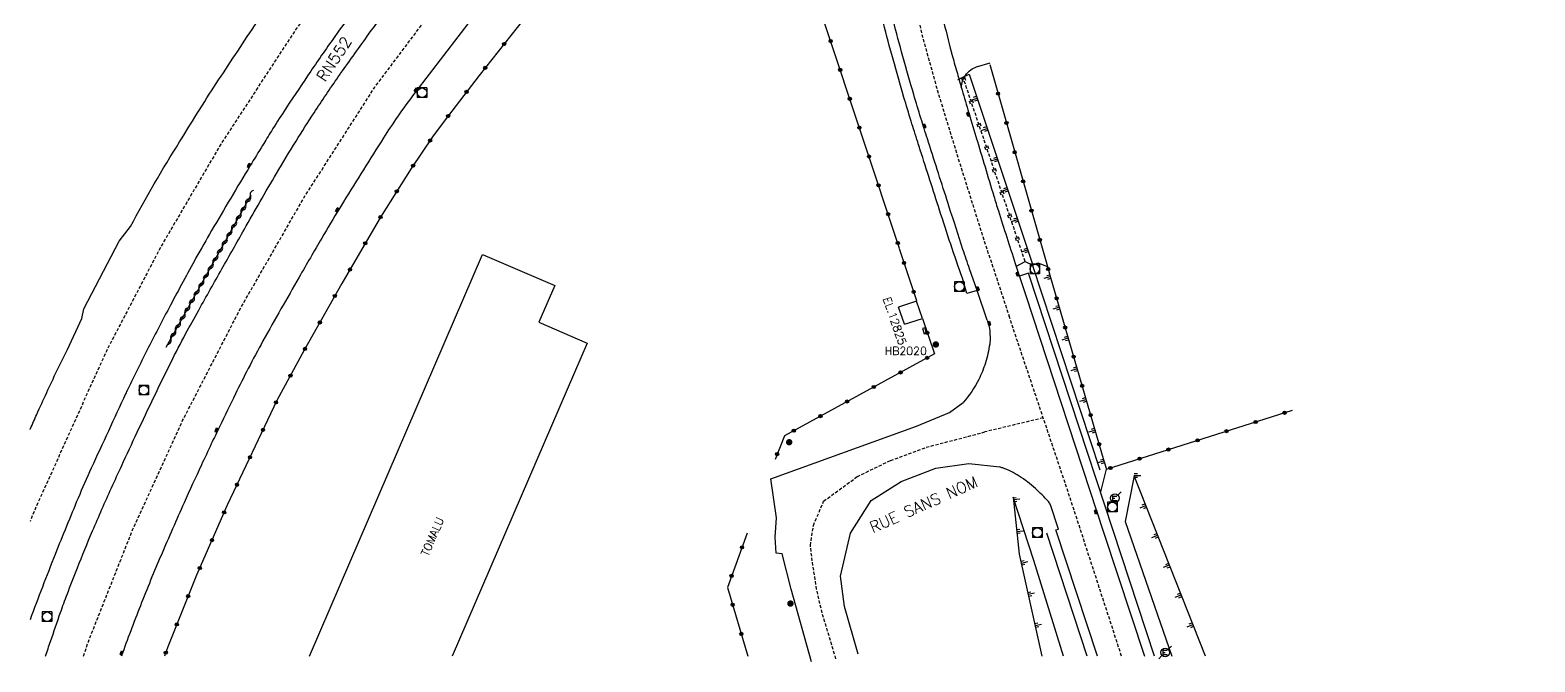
# Model space of a CAD drawing. Header units: millimetres. Extents: x 132000 to 133000, y 130999 to 132002.
# Drawn here: x 132000 to 132235, y 130999.1 to 131097.8 of the extents above; entities that cross this region are included whole.
import ezdxf
from ezdxf.enums import TextEntityAlignment as Align

# ---------------------------------------------------------------- set-up
doc = ezdxf.new("R2010")
doc.units = ezdxf.units.MM
doc.linetypes.add('DASHED', pattern=[0.75, 0.5, -0.25])
doc.layers.get('0').update_dxf_attribs({"linetype": 'CONTINUOUS'})
for name, color, linetype in [('W0001', 6, 'DASHED'), ('W0008', 7, 'CONTINUOUS'), ('W0100', 7, 'CONTINUOUS'), ('W0211', 2, 'CONTINUOUS'), ('W0220', 5, 'DASHED'), ('W0310', 3, 'CONTINUOUS'), ('W0322', 7, 'CONTINUOUS'), ('W0400', 7, 'CONTINUOUS'), ('W0420', 7, 'CONTINUOUS'), ('W0471', 7, 'CONTINUOUS'), ('W0984', 7, 'CONTINUOUS'), ('W0989', 7, 'CONTINUOUS'), ('W1473', 7, 'CONTINUOUS')]:
    doc.layers.add(name, color=color, linetype=linetype)
doc.styles.get("Standard").update_dxf_attribs({"font": 'romans.shx', "width": 0.85})

# ---------------------------------------------------------------- blocks, each defined once
blk = doc.blocks.new('t220o')
at = {"color": 0, "linetype": 'Continuous'}
for p, q in [((-0.25, 0.25), (0.25, 0.25)), ((-0.25, -0.25), (0.25, -0.25))]:
    blk.add_line(p, q, dxfattribs=at)
blk = doc.blocks.new('t322o')
at = {"color": 0, "linetype": 'Continuous'}
for radius in [0.25, 0.15]:
    blk.add_circle((0, 0), radius, dxfattribs=at)
blk = doc.blocks.new('t211o')
at = {"color": 0, "linetype": 'Continuous'}
for p, q in [((-0.29, 0.5), (-0.29, 0)), ((0, 1), (0, 0)), ((0.29, 0.5), (0.29, 0))]:
    blk.add_line(p, q, dxfattribs=at)
blk = doc.blocks.new('T471')
for p, q in [((-0.333334, 0.333334), (-0.333334, -0.333334)), ((-0.333334, 0.333334), (0.333334, 0.333334)), ((-0.333334, 0), (0, 0)), ((0.500001, 0.500001), (1.000002, 1.000002)), ((-0.500001, -0.500001), (-1.000002, -1.000002)), ((-0.333334, -0.333334), (0.333334, -0.333334))]:
    blk.add_line(p, q)
blk.add_ellipse((0, 0), major_axis=(0.471405, 0.471405), ratio=1, start_param=5.4977871438, end_param=11.780972451)
blk = doc.blocks.new('T420')
for p, q in [((0.75, 0.75), (-0.75, 0.75)), ((-0.75, 0.75), (-0.75, -0.75)), ((0.75, 0.75), (0.75, -0.75)), ((0.75, -0.75), (-0.75, -0.75))]:
    blk.add_line(p, q)
blk.add_ellipse((0, 0), major_axis=(-0.53, 0.53), ratio=1, start_param=3.926991, end_param=10.210176)
blk = doc.blocks.new('T400')
for p, q in [((-0.15, 0.3), (0.15, 0.3)), ((-0.15, -0.25), (-0.15, 0.3)), ((-0.15, 0.15), (0.15, 0.15)), ((-0.15, 0), (0.15, 0)), ((0.15, 0.3), (0.15, -0.25)), ((-0.15, -0.15), (0.15, -0.15)), ((-0.15, -0.25), (-0.15, -0.3)), ((-0.15, -0.3), (0.15, -0.3)), ((0.15, -0.3), (0.15, -0.25))]:
    blk.add_line(p, q)
blk = doc.blocks.new('t310o')
at = {"color": 0, "linetype": 'Continuous'}
for centre, start, end in [((-0.5, 0.38), 216.8699, 323.1304), ((0.5, -0.37), 36.8699, 143.1303)]:
    blk.add_arc(centre, 0.625, start, end, dxfattribs=at)
blk = doc.blocks.new('T1473')
at = {"color": 0, "linetype": 'Continuous', "const_width": 0.5, "flags": 128}
blk.add_lwpolyline([(-0.25, 0, 1), (0.25, 0, 1)], format="xyb", close=True, dxfattribs=at)

msp = doc.modelspace()

# ---------------------------------------------------------------- linework, layer by layer
at = {"layer": 'W0001', "flags": 128}
for points in [[(132099.76, 131171.65), (132092.27, 131160.12), (132086.51, 131152.44), (132078.09, 131141.92), (132067.75, 131128.97), (132053.46, 131114.11), (132041.42, 131097.84), (132029.79, 131080.02), (132020.38, 131063.91), (132011.91, 131047.68), (132000.71, 131022.82), (132000, 131021.04)], [(132008.35, 131000), (132009.1, 131002.26), (132016.01, 131019.73), (132023.82, 131036.82), (132033, 131054.61), (132042.75, 131071.61), (132053.83, 131088.9), (132062.81, 131100.85), (132070.33, 131110.68), (132076.95, 131119.54), (132082.85, 131127.68), (132087.65, 131134.59), (132091.27, 131139.84), (132095.63, 131145.07), (132100.62, 131149.73), (132111.68, 131157.1)], [(132123.77, 131154.92), (132131.57, 131146.43), (132134.64, 131144.55), (132135.62, 131137.56), (132134.99, 131129.76), (132135.43, 131117.79), (132136.91, 131107.8), (132139.38, 131096.76), (132141.72, 131088.33), (132145.06, 131077.42), (132148.79, 131065.56), (132152.92, 131053.11)], [(132170.47, 131000), (132162.56, 131024.35), (132153.2, 131052.24), (132152.92, 131053.11)], [(132158.24, 131037.23), (132149.13, 131035.04)]]:
    msp.add_lwpolyline(points, dxfattribs=at)
at = {"layer": 'W0001'}
msp.add_lwpolyline([(132125.86, 130999.58), (132123.7, 131006.76), (132122.84, 131010.46), (132122.16, 131014.87), (132121.87, 131017.3), (132122.34, 131020.42), (132123.94, 131024.21), (132129.2, 131028.06), (132134.38, 131030.58), (132139.95, 131032.64), (132149.13, 131035.03)], dxfattribs=at)
at = {"layer": 'W0008', "flags": 128}
for points in [[(132149.49, 131052.48), (132147.89, 131057.12), (132146.73, 131060.51, -0.003287), (132145.7, 131063.56, -0.001524), (132143.56, 131070.17, -0.000008), (132140.55, 131079.56, -0.000529), (132140.5, 131079.71, -0.000818), (132140.15, 131080.83, -0.000282), (132139.12, 131084.08, -0.004892), (132138.01, 131087.77, -0.003036), (132136.3, 131093.73, -0.00763), (132134.83, 131099.33, -0.006019)], [(132147.89, 131057.12), (132146.31, 131056.65), (132145.6, 131059.06, -0.006997), (132142.05, 131069.68, -0.000008), (132139.03, 131079.08, -0.000529), (132138.98, 131079.22, -0.000818), (132138.63, 131080.35, -0.000282), (132137.6, 131083.61, -0.004892), (132136.48, 131087.32, -0.003036), (132134.77, 131093.3, -0.00763), (132133.28, 131098.95, -0.006019)], [(132142.55, 131099.64, 0.000305), (132143.89, 131094.35, 0.005338), (132143.97, 131094.05, 0.001916), (132144.73, 131091.35, 0.002101), (132145.44, 131088.89, 0.000475), (132146.48, 131085.35, 0.000404), (132147.72, 131081.2, 0.000694), (132147.77, 131081.02, 0.000014), (132150.51, 131071.9, 0.003635), (132151.23, 131069.58, 0.001028), (132153.85, 131061.38), (132155.48, 131056.51)], [(132057.15, 131109.54, 0.00008), (132050.26, 131100.5, 0.002412)], [(132000, 131035.4, -0.000006), (132000.06, 131035.55, -0.006419), (132001.04, 131037.77, -0.002074), (132004.17, 131044.58), (132005.85, 131047.94), (132008.08, 131052.79), (132008.37, 131054.3), (132013.93, 131064.84), (132015.68, 131067.14, -0.017935), (132023.36, 131080.36, -0.004592), (132026.55, 131085.54, -0.005217), (132029.45, 131090.05, -0.000523), (132035.42, 131099.08, -0.00615)], [(132050.04, 131100.2, 0.007032), (132047.26, 131096.37, 0.004833), (132043.35, 131090.7, 0.003539), (132039.66, 131085.16, 0.006407), (132037.69, 131082.05, 0.001374), (132036.31, 131079.82, 0.000974), (132034.38, 131076.65, 0.001954), (132031.33, 131071.56, 0.001979), (132028.35, 131066.5, 0.00639), (132025.91, 131062.22, 0.003763), (132021.93, 131054.85, 0.004628), (132018.5, 131048.26, 0.004709), (132015.26, 131041.71, 0.00458), (132014.9, 131040.97, 0.000295), (132009.55, 131029.36, 0.008546), (132007.5, 131024.69, 0.004579), (132003.9, 131015.88, 0.006259), (132000, 131005.69)], [(132002.41, 131000, -0.000435), (132003.19, 131002.31, -0.002504), (132004.76, 131006.84, -0.005718), (132005.78, 131009.63, -0.003819), (132007.38, 131013.78, -0.006589), (132009.75, 131019.56, -0.005569), (132012.72, 131026.32, -0.00216), (132014.31, 131029.78, -0.001432), (132016.73, 131034.98, -0.00433), (132022.01, 131045.96, -0.010684), (132024.29, 131050.35, -0.002349), (132026.34, 131054.07, -0.001351), (132029.95, 131060.5, -0.000515), (132033.46, 131066.7, -0.000734), (132035.93, 131071.04, -0.004032), (132038.49, 131075.44, -0.003494), (132041.53, 131080.47, -0.007839), (132044.35, 131084.92, -0.006086), (132048.14, 131090.54, -0.003649), (132048.5, 131091.06, -0.000306), (132052.93, 131097.26, -0.009614), (132054.63, 131099.54, -0.003771)], [(132069.02, 131099.68), (132060.1, 131088.01, 0.010353), (132057.35, 131084.25, 0.012377), (132055.2, 131081, 0.000569), (132048.93, 131071.01, 0.005498), (132048.3, 131069.97, 0.002059), (132045.54, 131065.3, 0.001594), (132042.02, 131059.23, 0.003479), (132036.37, 131049.25, 0.008189), (132034.07, 131044.95, 0.004361), (132032.06, 131040.98, 0.0034), (132029.57, 131035.84, 0.000947), (132028.3, 131033.16, 0.000773), (132026.76, 131029.88, 0.004611), (132024.04, 131023.94, 0.003403), (132020.5, 131015.85, 0.007727), (132017.22, 131007.87, 0.007814), (132014.26, 131000)], [(132145.44, 131088.89, -0.069308), (132145.64, 131089.87, -0.069308), (132146.09, 131090.76, -0.076489), (132146.91, 131091.61, -0.087828), (132147.82, 131092.08), (132149.93, 131092.74)], [(132149.76, 131051.67, -0.028129), (132149.93, 131049.87, -0.045735), (132149.87, 131048.77, -0.03894), (132149.2, 131045.82, -0.042063), (132148.16, 131043.22, -0.066725), (132145.72, 131039.66, -0.066725)], [(132166.69, 131000), (132160.19, 131019.72), (132160.62, 131019.85), (132159.35, 131023.62, 0.103901), (132159.04, 131024.15, 0.022237), (132157.02, 131026.18, 0.04518), (132154.45, 131028.14, 0.051195), (132151.9, 131029.41, 0.01303), (132151.45, 131029.56, 0.01303)]]:
    msp.add_lwpolyline(points, format="xyb", dxfattribs=at)
for points in [[(132175.6, 131000), (132169.16, 131019.65), (132155.95, 131059.85), (132154.53, 131059.4)], [(132155.48, 131056.51), (132167.7, 131019.24), (132174.03, 131000)], [(132149.49, 131052.48), (132149.76, 131051.67)], [(132165.08, 131000), (132158.81, 131019.23)]]:
    msp.add_lwpolyline(points, dxfattribs=at)
at = {"layer": 'W0008'}
for points in [[(132122.05, 130999.1), (132118.85, 131010.46), (132117.47, 131015.97), (132116.52, 131016.1), (132116.37, 131018.59), (132116.55, 131021.6), (132115.68, 131027.69), (132138.45, 131035.92), (132143.6, 131038.07), (132145.72, 131039.66)], [(132129.34, 131000.29), (132127.21, 131007.77), (132126.55, 131012.51), (132128.13, 131019.24), (132131.34, 131024.31), (132136.02, 131027.3), (132141.45, 131029.37), (132146.63, 131030.08), (132151.44, 131029.58)]]:
    msp.add_lwpolyline(points, dxfattribs=at)
at = {"layer": 'W0100'}
msp.add_line((132136.54, 131051.86), (132135.63, 131054.52), dxfattribs=at)
at = {"layer": 'W0100', "flags": 128}
for points in [[(132043.63, 131000), (132048.49, 131011.27), (132070.64, 131062.76)], [(132070.64, 131062.76), (132081.94, 131057.93), (132079.47, 131052.18), (132087.01, 131048.93), (132085.03, 131044.34), (132065.93, 131000)]]:
    msp.add_lwpolyline(points, dxfattribs=at)
at = {"layer": 'W0100'}
msp.add_lwpolyline([(132136.54, 131051.86), (132139.36, 131052.79), (132138.45, 131055.48), (132135.63, 131054.52)], dxfattribs=at)
at = {"layer": 'W0100', "flags": 128}
msp.add_lwpolyline([(132140, 131050.48), (132139.76, 131051.33), (132139.39, 131051.22), (132139.63, 131050.37)], close=True, dxfattribs=at)
at = {"layer": 'W0211', "flags": 128}
for points in [[(132144.89, 131090.08), (132145.7, 131090.48), (132146.66, 131090.95), (132156.61, 131061.08), (132157.39, 131061.45), (132158.88, 131060.89)], [(132154.05, 131060.95), (132155.4, 131061.67), (132156.61, 131061.08)], [(132167.12, 131029.04), (132156.58, 131061.17)], [(132167.25, 131025.7), (132168.11, 131029.21)], [(132183.57, 131000), (132172.45, 131028.2), (132171.02, 131021.05), (132178.34, 131000)], [(132161.4, 131000), (132156.75, 131014.95), (132153.52, 131024.82)], [(132153.52, 131024.82), (132154.49, 131015.95), (132158.02, 131000)]]:
    msp.add_lwpolyline(points, dxfattribs=at)
at = {"layer": 'W0220', "flags": 128}
msp.add_lwpolyline([(132155.4, 131061.67), (132145.7, 131090.48)], dxfattribs=at)
at = {"layer": 'W0310', "flags": 128}
msp.add_lwpolyline([(132021.27, 131048.29), (132034.54, 131072.11)], dxfattribs=at)
at = {"layer": 'W0322'}
msp.add_line((132135.74, 131063.7), (132138.45, 131055.57), dxfattribs=at)
at = {"layer": 'W0322', "flags": 128}
for points in [[(132135.79, 131063.7), (132124.3, 131098.32), (132123.42, 131100.86), (132092.9, 131119.56), (132070.15, 131090.75), (132064.66, 131083.6), (132062.87, 131081.17), (132059.51, 131076.19), (132054.72, 131068.6), (132048.69, 131058.24), (132042.82, 131047.82), (132038.54, 131039.93), (132030.79, 131023.59), (132026.01, 131012.67), (132021.52, 131001.47), (132021, 131000)], [(132149.87, 131092.46), (132158.88, 131060.89), (132159.28, 131059.53), (132167.72, 131030.52), (132168.11, 131029.21), (132197.18, 131038.43)]]:
    msp.add_lwpolyline(points, dxfattribs=at)
at = {"layer": 'W0322'}
for points in [[(132139.36, 131052.77), (132141.23, 131047.22), (132117.82, 131034.44), (132116.35, 131030.75)], [(132112, 131019.24), (132108.9, 131010.74), (132112.12, 131000)]]:
    msp.add_lwpolyline(points, dxfattribs=at)

# ---------------------------------------------------------------- block references
at = {"layer": 'W0211'}
for p, rotation in [((132147.91, 131087.21), 108.4170773750541), ((132149.49, 131082.47), 108.4170773751864), ((132151.07, 131077.72), 108.4170773758414), ((132152.65, 131072.98), 108.4170773744089), ((132154.23, 131068.24), 108.4170773750727), ((132155.8, 131063.49), 108.4170773752142), ((132159.34, 131059.33), 106.2339866424224), ((132160.74, 131054.53), 106.2339866425754), ((132162.13, 131049.73), 106.2339866427583), ((132163.53, 131044.93), 106.2339866424628), ((132164.93, 131040.13), 106.233986642338), ((132166.33, 131035.33), 106.2339866425644), ((132167.72, 131030.52), 106.2339866428641), ((132172.45, 131028.2), 270), ((132153.56, 131024.41), 276.2926888507516), ((132174.28, 131023.55), 111.523738031619), ((132154.11, 131019.44), 276.2926888522895), ((132176.12, 131018.9), 111.5237380316238), ((132154.82, 131014.5), 282.4633783918246), ((132177.95, 131014.25), 111.5237380315511), ((132155.89, 131009.62), 282.4633783917833), ((132179.78, 131009.59), 111.5237380314488), ((132156.97, 131004.74), 282.4633783919148), ((132181.62, 131004.94), 111.5237380316833)]:
    msp.add_blockref('t211o', p, dxfattribs=dict(at, rotation=rotation))
at = {"layer": 'W0220', "rotation": 108.6030644229122}
for p in [(132145.83, 131090.1), (132147.02, 131086.55), (132148.22, 131082.99), (132149.42, 131079.44), (132150.61, 131075.89), (132151.81, 131072.33), (132153, 131068.78), (132154.2, 131065.22)]:
    msp.add_blockref('t220o', p, dxfattribs=at)
at = {"layer": 'W0310', "rotation": 60.8734498376012}
for p in [(132034.41, 131071.88), (132032.95, 131069.26), (132033.68, 131070.57), (132031.49, 131066.64), (132032.22, 131067.95), (132030.03, 131064.01), (132030.76, 131065.32), (132029.3, 131062.7), (132027.84, 131060.08), (132028.57, 131061.39), (132026.38, 131057.46), (132027.11, 131058.77), (132024.92, 131054.84), (132025.65, 131056.15), (132023.46, 131052.22), (132024.19, 131053.53), (132022.73, 131050.91), (132022, 131049.6)]:
    msp.add_blockref('t310o', p, dxfattribs=at)
at = {"layer": 'W0322'}
for p, rotation in [((132074.03, 131095.67), 231.6906013214673), ((132125.03, 131096.12), 108.3741849762466), ((132071.08, 131091.94), 231.6906013214673), ((132126.53, 131091.61), 108.3741849762466), ((132068.17, 131088.18), 232.5106804739509), ((132128.02, 131087.1), 108.3741849762466), ((132151.17, 131087.89), 285.9377937707202), ((132065.28, 131084.41), 232.5106804739509), ((132129.52, 131082.59), 108.3741849762466), ((132152.48, 131083.32), 285.9377937707202), ((132062.48, 131080.58), 235.9361084857527), ((132153.78, 131078.75), 285.9377937707202), ((132059.82, 131076.65), 235.9361084857527), ((132131.02, 131078.08), 108.3741849762466), ((132155.09, 131074.19), 285.9377937707202), ((132057.27, 131072.64), 237.761953619734), ((132132.51, 131073.58), 108.3741849762466), ((132156.39, 131069.62), 285.9377937707202), ((132054.73, 131068.62), 237.761953619734), ((132134.01, 131069.07), 108.3741849762466), ((132052.34, 131064.52), 239.8174442468899), ((132135.51, 131064.56), 108.3741849762466), ((132157.69, 131065.05), 285.9377937707202), ((132049.96, 131060.41), 239.8174442468899), ((132136.49, 131061.44), 288.4031408521826), ((132159, 131060.49), 286.233986642474), ((132047.59, 131056.29), 240.5847768332053), ((132137.99, 131056.93), 288.4031408521826), ((132160.33, 131055.92), 286.2339866426171), ((132045.26, 131052.15), 240.5847768332053), ((132140.12, 131050.52), 288.6051257031934), ((132161.66, 131051.36), 286.2339866426171), ((132042.93, 131048.01), 240.5847768332053), ((132140.11, 131046.62), 208.6318594561132), ((132162.98, 131046.8), 286.2339866426171), ((132040.66, 131043.84), 241.5377771165394), ((132135.95, 131044.34), 208.6318594561132), ((132131.78, 131042.06), 208.6318594561132), ((132164.31, 131042.24), 286.2339866426171), ((132038.41, 131039.66), 244.6296898842039), ((132127.61, 131039.79), 208.6318594561132), ((132123.44, 131037.51), 208.6318594561132), ((132165.64, 131037.68), 286.2339866426171), ((132191.39, 131036.59), 17.60405688248524), ((132195.92, 131038.03), 17.60405688248524), ((132036.38, 131035.37), 244.6296898842039), ((132119.27, 131035.23), 208.6318594561132), ((132186.86, 131035.16), 17.60405688248524), ((132166.97, 131033.12), 286.2339866426171), ((132177.8, 131032.28), 17.60405688248524), ((132182.33, 131033.72), 17.60405688248524), ((132034.34, 131031.07), 244.6296898842039), ((132116.67, 131031.57), 248.3457868811832), ((132168.75, 131029.41), 17.60405688248524), ((132173.28, 131030.85), 17.60405688248524), ((132032.31, 131026.78), 244.6296898842039), ((132030.3, 131022.47), 246.3590694606761), ((132028.4, 131018.12), 246.3590694606761), ((132111.19, 131017), 249.9579919922351), ((132026.5, 131013.77), 246.3590694606761), ((132109.56, 131012.54), 249.9579919922351), ((132024.69, 131009.38), 248.1428606802645), ((132109.72, 131008.03), 286.6824544009972), ((132022.92, 131004.97), 248.1428606802645), ((132111.08, 131003.48), 286.6824544009972), ((132021.19, 131000.55), 250.4253016742141)]:
    msp.add_blockref('t322o', p, dxfattribs=dict(at, rotation=rotation))
at = {"layer": 'W0400'}
for p, rotation in [((132060.27, 131088.47), 322.6306197131896), ((132146.53, 131084.67), 196.5040474219504), ((132139.66, 131082.87), 17.44130194832093), ((132034.21, 131076.72), 328.7944125065433), ((132047.96, 131069.7), 149.2652870528994), ((132154.24, 131059.66), 197.8131196975343), ((132147.98, 131057.44), 18.64125024695754), ((132149.8, 131052.01), 18.47818664049253), ((132029.13, 131035.33), 334.5676614345693), ((132166.47, 131022.51), 198.15590898432), ((132014.29, 131000.51), 340.209021707973)]:
    msp.add_blockref('T400', p, dxfattribs=dict(at, rotation=rotation))
at = {"layer": 'W0420'}
for p in [(132061.22, 131088.04), (132156.92, 131060.5), (132145.13, 131057.74), (132017.76, 131041.57), (132169.04, 131023.3), (132157.32, 131019.29), (132002.66, 131006.15)]:
    msp.add_blockref('T420', p, dxfattribs=at)
at = {"layer": 'W0471'}
for p in [(132169.4, 131024.68), (132177.27, 131000.58)]:
    msp.add_blockref('T471', p, dxfattribs=at)
at = {"layer": 'W1473'}
for p in [(132141.46, 131048.71), (132118.56, 131033.43), (132118.75, 131008.21)]:
    msp.add_blockref('T1473', p, dxfattribs=at)

# ---------------------------------------------------------------- texts
at = {"layer": 'W0984'}
for s, rotation, p in [('EL.12825', 288.8348, (132135.04, 131052.37)), ('TOMALU', 66.6945, (132062.83, 131018.68))]:
    msp.add_text(s, height=1.25, rotation=rotation, dxfattribs=at).set_placement(p, align=Align.MIDDLE)
msp.add_text('HB2020', height=1.25, dxfattribs=at).set_placement((132136.76, 131047.7), align=Align.MIDDLE)
at = {"layer": 'W0989'}
for s, rotation, p in [('RN552', 56.5509, (132047.48, 131093.33)), ('RUE SANS NOM', 24.0243, (132139.56, 131023.7))]:
    msp.add_text(s, height=1.75, rotation=rotation, dxfattribs=at).set_placement(p, align=Align.MIDDLE)

doc.saveas('drawing.dxf')
